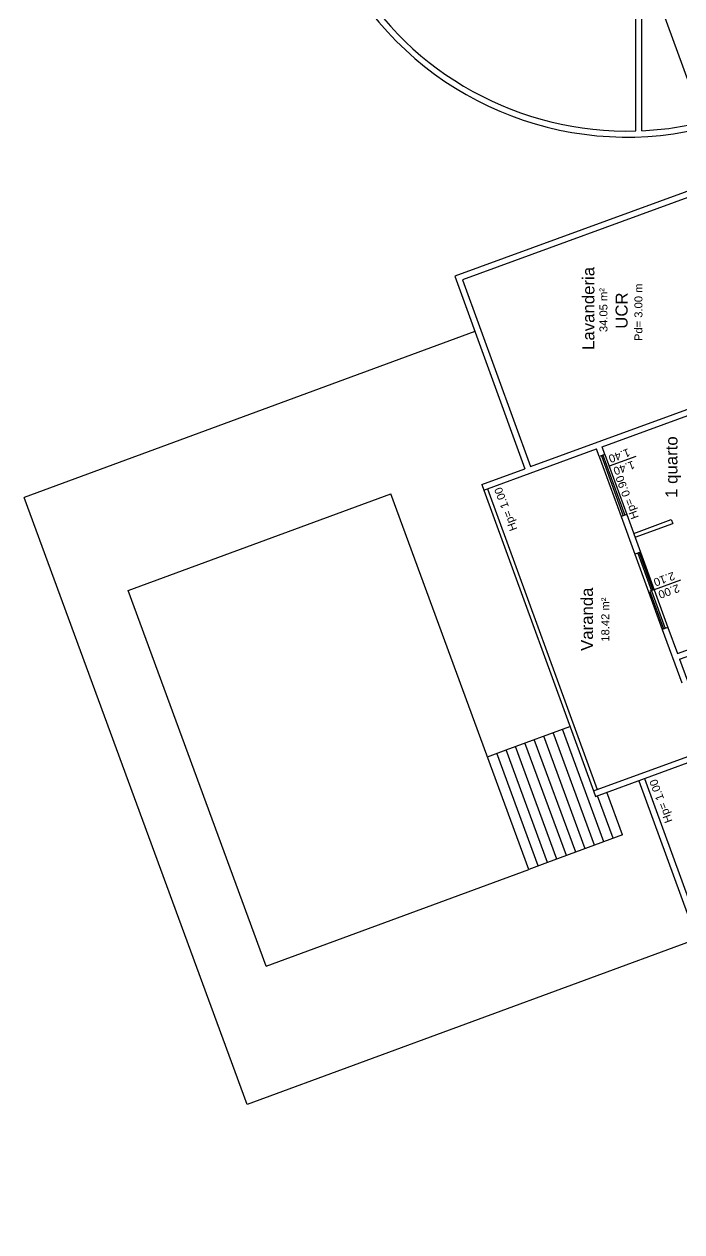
# Model space of a CAD drawing. Header units: millimetres. Extents: x -210 to 1173, y -437 to 320.
# Drawn here: x 1078.47 to 1094.92, y -113.85 to -83.68 of the extents above; entities that cross this region are included whole.
import ezdxf
from ezdxf.enums import TextEntityAlignment as Align

# ---------------------------------------------------------------- set-up
doc = ezdxf.new("R2010")
doc.units = ezdxf.units.MM
doc.header["$LTSCALE"] = 0.3
for name, color, linetype in [('CORTE', 6, 'Continuous'), ('COTAS', 1, 'Continuous'), ('ESQUADRIAS', 3, 'Continuous'), ('PISO', 1, 'Continuous'), ('TEXTOS', 2, 'Continuous'), ('VISTA', 2, 'Continuous')]:
    doc.layers.add(name, color=color, linetype=linetype)
doc.styles.add('2MM 1_100', font='ARIAL.TTF', dxfattribs={"height": 0.2})
doc.styles.add('3MM 1_100', font='ARIAL.TTF', dxfattribs={"height": 0.3})

msp = doc.modelspace()

# ---------------------------------------------------------------- linework, layer by layer
at = {"layer": 'CORTE'}
for p, q in [((1093.92, -81.937), (1096.708, -89.575)), ((1093.77, -86.345), (1093.77, -83.387)), ((1093.92, -86.339), (1093.92, -83.387)), ((1095.817, -87.573), (1089.242, -89.973)), ((1095.869, -87.714), (1089.434, -90.062)), ((1089.242, -89.973), (1090.997, -94.784)), ((1089.434, -90.062), (1091.138, -94.733)), ((1091.138, -94.733), (1097.573, -92.385)), ((1092.927, -94.24), (1097.624, -92.525)), ((1089.968, -95.319), (1092.787, -94.291)), ((1092.855, -94.479), (1092.787, -94.291)), ((1092.996, -94.427), (1092.855, -94.479)), ((1092.996, -94.427), (1092.927, -94.24)), ((1089.917, -95.178), (1090.997, -94.784)), ((1089.917, -95.178), (1089.968, -95.319)), ((1093.544, -95.93), (1093.404, -95.982)), ((1093.544, -95.93), (1093.887, -96.87)), ((1093.404, -95.982), (1093.746, -96.921)), ((1093.716, -96.4), (1094.657, -96.057)), ((1093.752, -96.493), (1094.692, -96.151)), ((1094.657, -96.057), (1094.692, -96.151)), ((1093.887, -96.87), (1093.746, -96.921)), ((1094.573, -98.749), (1094.432, -98.8)), ((1094.432, -98.8), (1094.92, -100.139)), ((1094.573, -98.749), (1094.813, -99.406)), ((1094.813, -99.406), (1096.662, -98.732)), ((1094.864, -99.547), (1096.713, -98.872)), ((1094.864, -99.547), (1095.061, -100.087)), ((1092.711, -102.835), (1095.529, -101.806)), ((1092.762, -102.976), (1095.58, -101.947)), ((1092.711, -102.835), (1092.762, -102.976))]:
    msp.add_line(p, q, dxfattribs=at)
for radius, start, end in [(8.15, 68.3048, 282.7624), (8, 210.7439, 271.5674), (8, 272.6425, 283.7063)]:
    msp.add_arc((1093.551, -78.348), radius, start, end, dxfattribs=at)
at = {"layer": 'COTAS'}
for p, q in [((1093.767, -94.482), (1093.106, -94.723)), ((1094.89, -97.568), (1094.23, -97.809))]:
    msp.add_line(p, q, dxfattribs=at)
at = {"layer": 'ESQUADRIAS'}
for p, q in [((1092.944, -94.446), (1093.493, -95.949)), ((1092.907, -94.46), (1093.455, -95.963)), ((1093.817, -96.896), (1094.502, -98.774)), ((1093.854, -96.882), (1094.197, -97.821)), ((1094.122, -97.849), (1094.465, -98.788)), ((1094.198, -97.821), (1094.123, -97.848))]:
    msp.add_line(p, q, dxfattribs=at)
at = {"layer": 'PISO'}
for p, q in [((1093.887, -96.87), (1094.573, -98.749)), ((1093.746, -96.921), (1094.432, -98.8))]:
    msp.add_line(p, q, dxfattribs=at)
at = {"layer": 'VISTA'}
for p, q in [((1089.746, -91.355), (1078.472, -95.503)), ((1092.996, -94.427), (1093.544, -95.93)), ((1092.855, -94.479), (1093.404, -95.982)), ((1089.968, -95.319), (1092.711, -102.835)), ((1090.062, -95.285), (1092.805, -102.8)), ((1084.054, -110.672), (1078.472, -95.503)), ((1081.071, -97.831), (1087.64, -95.414)), ((1091.093, -104.798), (1087.64, -95.414)), ((1084.524, -107.216), (1081.071, -97.831)), ((1090.527, -101.81), (1092.123, -101.223)), ((1092.736, -104.194), (1091.7, -101.379)), ((1092.97, -104.108), (1091.934, -101.292)), ((1092.032, -104.453), (1090.996, -101.638)), ((1092.266, -104.367), (1091.231, -101.551)), ((1092.501, -104.28), (1091.465, -101.465)), ((1090.057, -101.983), (1090.527, -101.81)), ((1091.328, -104.712), (1090.292, -101.897)), ((1091.563, -104.626), (1090.527, -101.81)), ((1091.797, -104.539), (1090.761, -101.724)), ((1093.842, -102.581), (1097.956, -113.854)), ((1093.983, -102.53), (1098.097, -113.803)), ((1093.44, -103.935), (1093.048, -102.871)), ((1093.205, -104.021), (1092.813, -102.957)), ((1093.44, -103.935), (1091.563, -104.626)), ((1091.563, -104.626), (1091.093, -104.798)), ((1084.524, -107.216), (1091.093, -104.798)), ((1095.287, -106.539), (1084.054, -110.672))]:
    msp.add_line(p, q, dxfattribs=at)

# ---------------------------------------------------------------- texts
at = {"layer": 'TEXTOS'}
for s, height, rotation, style, p in [('Lavanderia', 0.3, 90, '3MM 1_100', (1092.583, -90.779)), ('Pd= 3.00 m', 0.2, 90, '2MM 1_100', (1093.834, -90.877)), ('34.05 m²', 0.2, 90, '2MM 1_100', (1092.959, -90.82)), ('UCR', 0.3, 90, '3MM 1_100', (1093.413, -90.834)), ('1 quarto', 0.3, 90, '3MM 1_100', (1094.66, -94.745)), ('1.40', 0.2, 200.0596, '2MM 1_100', (1093.358, -94.459)), ('1.40', 0.2, 200.0596, '2MM 1_100', (1093.476, -94.767)), ('Hp= 0.90', 0.2, 110.597, '2MM 1_100', (1093.55, -95.502)), ('Hp= 1.00', 0.2, 110.597, '2MM 1_100', (1090.515, -95.797)), ('2.10', 0.2, 200.0478, '2MM 1_100', (1094.482, -97.545)), ('Varanda', 0.3, 90, '3MM 1_100', (1092.547, -98.546)), ('2.00', 0.2, 200.0478, '2MM 1_100', (1094.599, -97.853)), ('18.42 m²', 0.2, 90, '2MM 1_100', (1093.005, -98.555)), ('Hp= 1.00', 0.2, 110.597, '2MM 1_100', (1094.396, -103.093))]:
    msp.add_text(s, height=height, rotation=rotation, dxfattribs=dict(at, style=style)).set_placement(p, align=Align.MIDDLE_CENTER)

doc.saveas('drawing.dxf')
